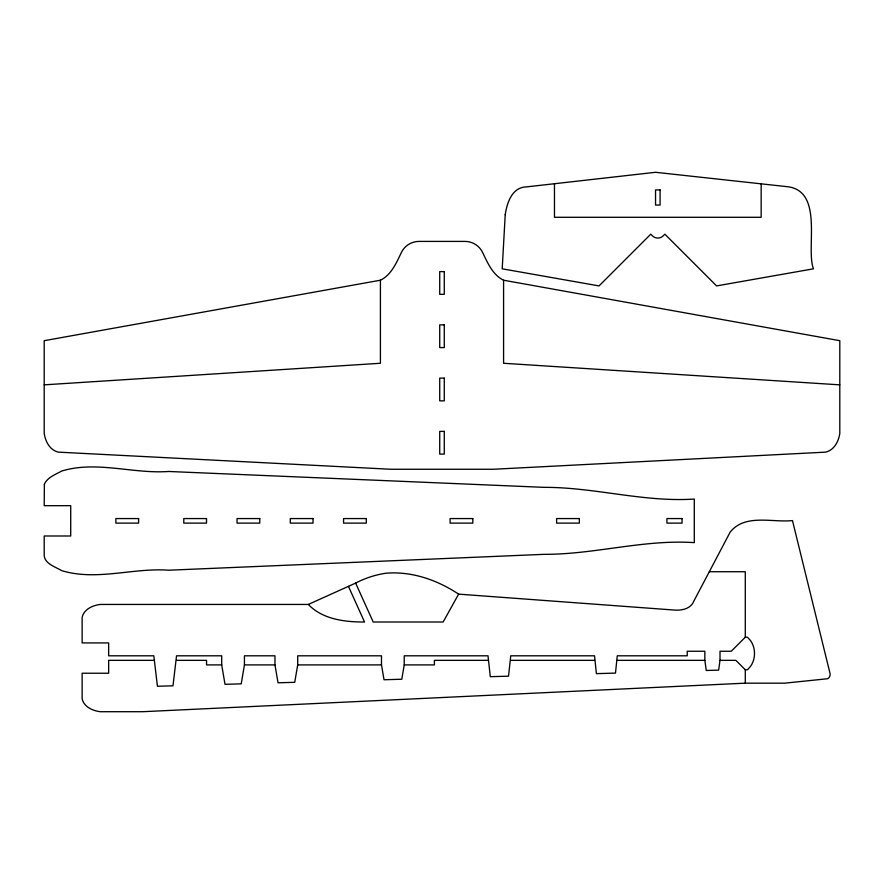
<?xml version="1.0" encoding="UTF-8"?>
<svg xmlns="http://www.w3.org/2000/svg" width="884" height="884" viewBox="0 0 884 884"><rect width="100%" height="100%" fill="white"/><g stroke="black" fill="none" stroke-linecap="round" stroke-linejoin="round"><path stroke-width="1.33" d="M720.007 660.348L735.875 660.348L745.289 669.763L747.433 669.763L750.45 666.492A21.768 21.768 0 0 0 754.494 653.486A21.768 21.768 0 0 0 750.45 640.48L747.433 637.209L745.289 637.209L731.245 651.254L720.007 651.254L720.007 660.348L718.637 670.127L706.261 670.481L704.846 660.348L704.846 651.254L687.233 651.254L687.233 655.806L617.275 655.806L615.485 673.1L596.391 673.641L594.534 655.806L510.753 655.806L508.532 676.172L490.3 676.691L488.012 655.806L404.231 655.806L404.231 664.901L401.789 679.232L384.021 679.752L381.49 664.901L381.49 655.806L297.709 655.806L297.709 664.901L294.737 682.315L278.018 682.791L274.968 664.901L274.968 655.806L244.437 655.806L244.437 664.901L241.222 683.851L225.011 684.315L221.707 664.901L221.707 655.806L176.546 655.806L172.988 685.807L157.429 686.26L153.816 655.806L108.655 655.806L108.655 642.922L82.135 642.922L82.135 617.375C83.803 609.242 92.919 605.231 100.389 604.446L308.328 604.446L355.633 583.086A96.621 96.621 0 0 1 385.822 573.23C411.679 571.031 437.271 579.97 458.63 594.136L675.033 610.104C682.426 610.535 691.012 608.601 693.973 600.855L730.228 531.991C745.19 513.493 772.362 522.764 792.473 520.577L830.076 673.608A5.094 5.094 0 0 1 827.722 678.724L784.782 683.166L745.289 683.166L142.766 711.708L100.389 711.708C92.919 710.924 83.803 706.902 82.135 698.78L82.135 673.232L108.655 673.232L108.655 660.348L153.816 660.348M458.63 594.136L443.149 622.005L373.203 622.005L355.633 583.086M380.418 280.217C391.026 275.09 396.043 263.554 400.894 253.531A19.647 19.647 0 0 1 419.038 241.409L464.962 241.409A19.647 19.647 0 0 1 483.106 253.531C487.957 263.554 492.974 275.09 503.582 280.217L839.8 340.694L839.8 433.558C838.485 441.635 834.253 449.978 825.733 452.133L493.371 469.26L390.629 469.26L58.267 452.133C49.747 449.978 45.515 441.635 44.2 433.558L44.2 340.694L380.418 280.217L380.418 363.269L44.2 384.849M709.311 571.716L745.289 571.716L745.289 637.209M176.546 660.348L206.558 660.348L206.558 664.901L221.707 664.901M488.012 660.348L434.409 660.348L434.409 664.901L404.231 664.901M510.753 660.348L594.534 660.348M617.275 660.348L704.846 660.348M244.437 664.901L274.968 664.901M297.709 664.901L381.49 664.901M839.8 384.849L503.582 363.269L503.582 280.217M308.328 604.446C322.605 619.408 344.837 622.082 364.539 622.005L348.44 586.335M761.157 183.728L761.157 217.287L554.467 217.287L554.467 183.728M745.289 669.763L745.289 683.166M505.228 214.635L502.2 268.813L599.043 285.919L650.768 234.183L652.381 235.785A7.437 7.437 0 0 0 657.818 238.039A7.437 7.437 0 0 0 663.243 235.785L664.856 234.183L716.592 285.919L813.435 268.813C805.689 248.316 823.59 192.767 788.904 186.867L655.541 172.292L526.72 186.867C512.013 187.077 507.084 202.657 505.228 214.635M44.377 484.211L44.2 505.681L70.72 505.681L70.72 535.991L44.2 535.991L44.2 555.926C45.283 564.036 55.537 566.876 61.692 570.633C96.688 581.263 133.02 567.583 168.623 570.213L544.058 554.334C594.634 554.522 643.696 539.251 694.294 542.632L694.294 499.051C643.696 502.432 594.634 487.161 544.058 487.349L168.623 471.47C133.02 474.089 96.688 460.42 61.692 471.039C55.593 474.465 47.25 477.437 44.377 484.211M660.083 189.916L655.541 189.916L655.541 205.066L660.083 205.066L660.083 189.916M444.276 271.598L439.724 271.598L439.724 294.328L444.276 294.328L444.276 271.598M444.276 324.859L439.724 324.859L439.724 347.589L444.276 347.589L444.276 324.859M444.276 378.12L439.724 378.12L439.724 400.85L444.276 400.85L444.276 378.12M444.276 431.381L439.724 431.381L439.724 454.111L444.276 454.111L444.276 431.381M138.611 518.565L115.881 518.565L115.881 523.118L138.611 523.118L138.611 518.565M206.513 518.565L183.784 518.565L183.784 523.118L206.513 523.118L206.513 518.565M259.774 518.565L237.045 518.565L237.045 523.118L259.774 523.118L259.774 518.565M313.035 518.565L290.306 518.565L290.306 523.118L313.035 523.118L313.035 518.565M366.296 518.565L343.567 518.565L343.567 523.118L366.296 523.118L366.296 518.565M472.818 518.565L450.089 518.565L450.089 523.118L472.818 523.118L472.818 518.565M579.34 518.565L556.611 518.565L556.611 523.118L579.34 523.118L579.34 518.565M682.072 518.565L666.923 518.565L666.923 523.118L682.072 523.118L682.072 518.565"/></g></svg>
